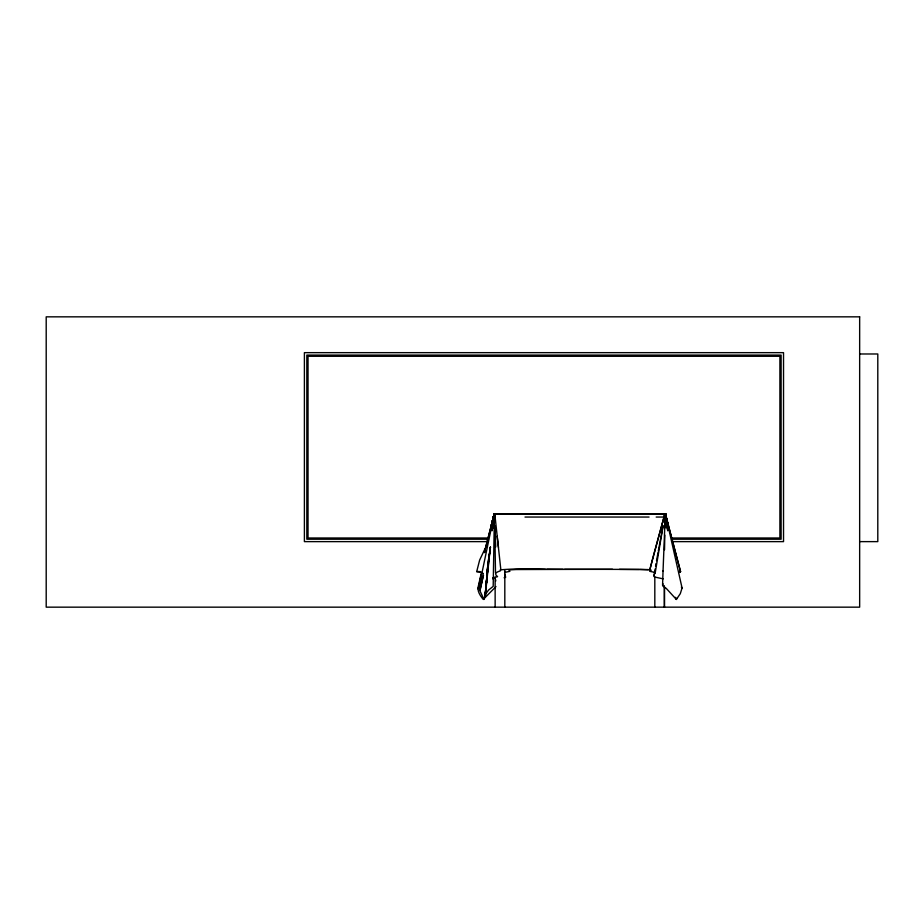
<?xml version="1.0" encoding="UTF-8"?>
<svg xmlns="http://www.w3.org/2000/svg" width="924" height="924" viewBox="0 0 924 924"><rect width="100%" height="100%" fill="white"/><g stroke="black" fill="none" stroke-linecap="round" stroke-linejoin="round"><path stroke-width="1.39" d="M494.248 516.632L494.294 513.836L484.395 552.413L494.294 513.836L494.248 516.632L494.294 513.836L665.349 513.836L680.538 571.61L679.001 572.43L680.538 571.61L665.349 513.836L665.442 526.657L665.349 513.836L668.248 525.375M664.98 525.825L665.153 513.836L664.76 527.939L665.199 513.836L664.795 527.812L665.188 513.836L664.945 526.056M479.972 590.263L483.471 574.971L479.96 590.817L484.003 599.445L485.504 594.19L488.623 589.997L493.185 586.37L494.421 513.836L493.739 523.123L494.513 513.836L494.097 528.285L494.432 513.836L493.762 523.215M664.806 535.146L664.529 549.803M664.91 526.172L665.188 513.836M494.005 528.135L494.49 513.836L493.901 527.985L494.456 513.836L494.294 516.47M663.039 571.113L664.737 528.054M665.523 526.715L665.349 513.836L668.191 525.444L665.349 513.836L682.074 587.999L680.295 593.682L676.368 599.445L666.273 588.415L662.704 585.897L662.947 583.702M480.214 589.755L479.256 587.652L481.901 573.18L494.294 513.836L492.088 530.722M662.566 585.435L663.051 570.686M493.866 526.437L494.467 513.836L493.866 523.423M481.623 572.453L478.597 587.087C476.715 590.609 480.445 596.096 483.264 599.445L495.98 586.578M663.155 578.863L654.469 576.98L653.938 575.895L655.07 572.43L649.711 571.321L650.946 570.397M485.4 595.934L487.988 563.097L485.204 596.604L490.332 547.227L486.417 581.219M493.739 523.03L494.074 519.092M486.833 579.51L488.265 562.716L485.169 595.31L486.856 578.551L485.169 594.733M492.03 530.503L494.294 513.836L491.406 525.375L494.294 513.836L491.972 530.295M495.714 579.856L495.703 581.069M491.903 530.11L494.294 513.836L491.418 525.398L494.294 513.836L491.834 529.937M655.151 573.088L663.155 525.687M492.515 525.202L494.294 513.836L491.476 525.363M491.764 529.775L494.294 513.836L491.545 525.352L494.294 513.836L492.365 525.825M492.804 522.926L494.294 513.836L491.545 525.49L494.294 513.836L491.683 529.625M491.914 528.158L494.294 513.836L491.568 525.49M653.938 575.895L655.093 569.011M655.555 566.25L656.017 563.501M492.573 523.977L494.294 513.836L491.695 525.329M491.395 527.315L494.294 513.836L491.614 529.487L494.294 513.836L491.695 525.548M491.764 528.251L494.294 513.836L491.395 527.408L494.294 513.836L492.169 525.756M491.452 527.581L494.294 513.836L491.649 528.332M491.476 529.233L494.294 513.836L491.476 527.685M656.525 560.741L658.05 552.46M662.982 526.16L658.304 551.074M491.429 529.129L494.294 513.836L491.314 528.84M492.55 522.949L494.294 513.836L491.395 528.528M494.294 513.836L491.464 528.459M676.634 598.255L676.391 599.445L675.317 597.308M478.932 587.999L480.965 578.563M481.023 574.312L477.743 588.807M482.871 573.85L481.323 572.43L476.703 571.61L479.648 560.071L485.112 548.51M492.827 577.939L497.574 576.668C492.169 572.649 499.526 571.367 500.462 570.813M479.256 587.652L479.775 586.925M478.597 587.087L480.064 586.37M504.573 572.43L509.921 571.321L508.766 569.935L516.1 569.542L612.531 569.288M492.942 578.863L494.017 577.546M492.908 578.563L495.149 577.939L493.52 577.569M480.133 571.494L479.521 571.91L483.264 573.457M504.111 577.766L505.636 577.292L505.024 574.254M500.196 569.854C515.373 568.595 530.237 568.537 545.414 569.115M479.267 571.494L476.703 571.61M564.552 569.253L639.524 569.45M546.823 569.103L563.132 569.265M859.655 353.984L877.8 353.984L877.8 541.626L859.655 541.626M525.005 517.047L649.052 517.047M656.179 517.047L664.495 517.047L664.495 514.021L495.137 514.021L495.137 517.047M488.415 537.999L308.027 537.999L308.027 356.283L779.902 356.283L779.902 537.999L671.679 537.999M488.461 539.212L306.826 539.212L306.826 355.082L781.115 355.082L781.115 539.212L671.552 539.212M487.687 541.626L304.4 541.626L304.4 352.656L783.529 352.656L783.529 541.626L672.406 541.626M619.461 569.357L648.267 569.554M640.17 569.415L650.877 569.935M679.648 571.494L680.538 571.61M681.346 587.087L682.074 587.999M665.626 526.784L665.349 513.836L668.156 525.363L665.349 513.836L665.396 516.632M666.678 524.913L665.349 513.836L668.098 525.352L665.349 513.836L665.719 525.571M666.862 525.04L665.349 513.836L668.098 525.49M667.763 530.538L665.349 513.836L668.064 525.49L665.349 513.836L667.659 530.688M667.856 530.388L665.349 513.836L667.948 525.329L665.349 513.836L666.828 523.746M667.948 530.261L665.349 513.836L667.948 525.548M668.017 530.133L665.349 513.836L668.526 528.667M667.036 523.977L665.349 513.836L668.514 528.828L665.349 513.836L666.862 522.949M667.047 523.793L665.349 513.836L668.468 528.54L665.349 513.836L668.087 530.018M666.955 523.007L665.349 513.836L668.144 529.902L665.349 513.836L668.387 528.482M667.093 523.712L665.349 513.836L668.422 529.129L665.349 513.836L668.352 528.459M667.371 524.024L665.349 513.836L668.41 529.186M668.237 529.706L665.349 513.836L668.399 529.256M668.006 528.32L665.349 513.836L668.202 528.389L665.349 513.836L667.209 524M665.349 513.836L668.375 529.313M494.779 513.836L500.843 569.796M497.147 536.209L498.475 547.424M495.726 546.95L494.987 527.627M494.952 537.387L495.495 572.73M494.756 525.606L494.964 537.537M664.495 587.133L664.495 607.16M664.356 517.047L664.356 522.765M664.356 585.712L664.356 607.16M654.816 576.934L654.816 607.16M504.816 569.738L504.816 607.16M495.137 577.119L495.137 607.16M494.467 513.836L493.855 524.913L494.479 513.836M487.907 563.49L486.717 580.607L487.999 563.917L490.482 546.939L487.907 563.49M485.343 548.683L484.442 552.517L485.343 548.683M652.633 558.627L649.803 569.796L664.864 513.836L652.633 558.627M859.655 316.84L46.2 316.84L46.2 607.16L859.655 607.16L859.655 316.84"/></g></svg>
